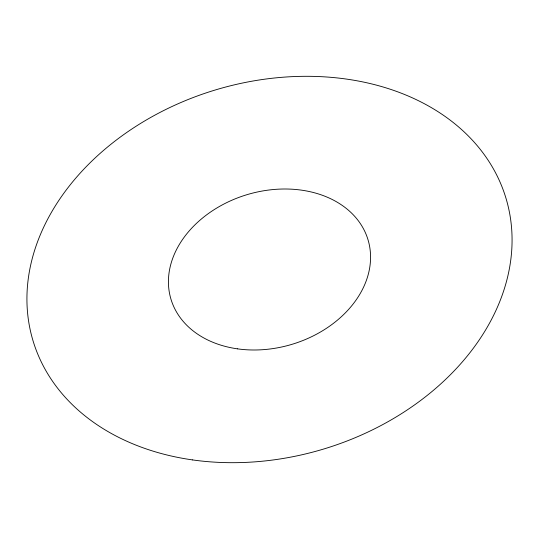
<?xml version="1.0" encoding="UTF-8"?>
<svg xmlns="http://www.w3.org/2000/svg" width="539" height="539" viewBox="0 0 539 539"><rect width="100%" height="100%" fill="white"/><g stroke="black" fill="none" stroke-linecap="round" stroke-linejoin="round"><path stroke-width="0.81" d="M237.436 348.841A102.909 78.135 -16.8 0 0 368.541 241.607A102.909 78.135 -16.8 0 0 202.523 218.052A102.909 78.135 -16.8 0 0 237.436 348.841M192.538 459.915A246.983 187.525 -16.8 0 0 507.199 202.549A246.983 187.525 -16.8 0 0 108.757 146.029A246.983 187.525 -16.8 0 0 192.538 459.915"/></g></svg>
